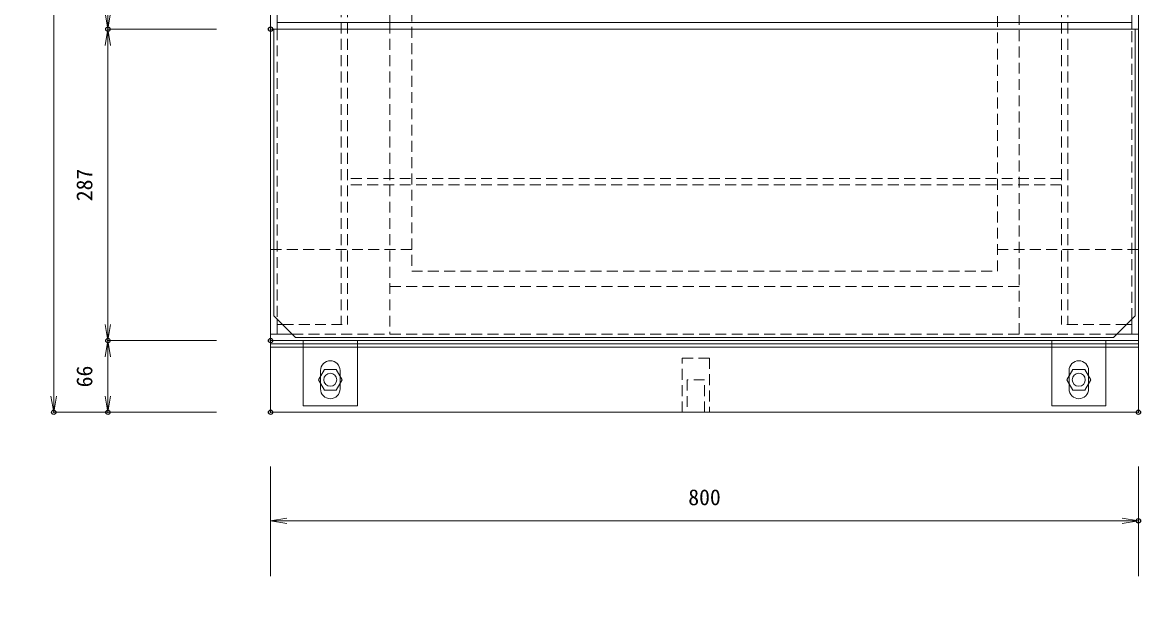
# Model space of a CAD drawing. Units: millimetres, scale not verified. Extents: x -4245 to -355, y 614 to 3454.
# Drawn here: x -2786 to -1755, y 2129 to 2660 of the extents above; entities that cross this region are included whole.
import ezdxf
from ezdxf.enums import TextEntityAlignment as Align

# ---------------------------------------------------------------- set-up
doc = ezdxf.new("R2010")
doc.units = ezdxf.units.MM
doc.header["$LTSCALE"] = 20
doc.header["$PDMODE"] = 32
doc.header["$PDSIZE"] = 4
doc.linetypes.add('USER1', pattern=[0.75, 0.5, -0.25])
for name, color, linetype, lineweight in [('0-3_KIJUN', 7, 'Continuous', 18), ('0-5_SUNPO', 3, 'Continuous', 18), ('0-6_UKEWAKU', 4, 'Continuous', 18), ('0-7_GRE', 5, 'Continuous', 18), ('0-9__0-0_0', 7, 'Continuous', 18)]:
    doc.layers.add(name, color=color, linetype=linetype, lineweight=lineweight)
doc.layers.add('0-A__0-2_DEFPOINTS', color=7, linetype='Continuous')
doc.styles.add('ＭＳ ゴシック', font='')
doc.styles.get('ＭＳ ゴシック').set_extended_font_data('MS Gothic')

# ---------------------------------------------------------------- blocks, each defined once
blk = doc.blocks.new('M16_insert_dan')
at = {"layer": '0-3_KIJUN', "color": 3, "linetype": 'USER1'}
for points in [[(0, -12.5), (-50, -12.5), (-50, 12.5), (0, 12.5)], [(0, 8), (-30, 8), (-30, -8), (0, -8)]]:
    blk.add_lwpolyline(points, close=True, dxfattribs=at)
blk = doc.blocks.new('_OPEN')
at = {"layer": '0-9__0-0_0'}
blk.add_line((0, 0), (-1, 0), dxfattribs=at)
blk.add_lwpolyline([(-1, 0.167), (0, 0), (-1, -0.167)], dxfattribs=at)
blk = doc.blocks.new('_D59')
at = {"layer": '0-5_SUNPO'}
for p, q in [((1687.95, 1813.88), (1687.95, 1864.88)), ((1702.95, 1864.88), (2472.95, 1864.88)), ((2487.95, 1813.88), (2487.95, 1864.88))]:
    blk.add_line(p, q, dxfattribs=at)
at = {"layer": '0-A__0-2_DEFPOINTS'}
for p in [(2487.95, 1864.88), (1687.95, 1763.88), (2487.95, 1763.88)]:
    blk.add_point(p, dxfattribs=at)
at = {"layer": '0-5_SUNPO', "xscale": 15, "yscale": 15, "rotation": 180}
blk.add_blockref('_OPEN', (1687.95, 1864.88), dxfattribs=at)
at = {"layer": '0-5_SUNPO', "xscale": 15, "yscale": 15}
blk.add_blockref('_OPEN', (2487.95, 1864.88), dxfattribs=at)
at = {"layer": '0-5_SUNPO', "color": 7, "style": 'ＭＳ ゴシック'}
blk.add_text('800', height=14.66, dxfattribs=at).set_placement((2072.95, 1874.88), align=Align.BOTTOM_LEFT)
blk = doc.blocks.new('_D60')
at = {"layer": '0-5_SUNPO'}
for p, q in [((1687.95, 1914.88), (1687.95, 1864.88)), ((2487.95, 1914.88), (2487.95, 1864.88)), ((1702.95, 1864.88), (2472.95, 1864.88))]:
    blk.add_line(p, q, dxfattribs=at)
at = {"layer": '0-A__0-2_DEFPOINTS'}
for p in [(1687.95, 1964.88), (2487.95, 1964.88), (2487.95, 1864.88)]:
    blk.add_point(p, dxfattribs=at)
at = {"layer": '0-5_SUNPO', "xscale": 15, "yscale": 15, "rotation": 180}
blk.add_blockref('_OPEN', (1687.95, 1864.88), dxfattribs=at)
at = {"layer": '0-5_SUNPO', "xscale": 15, "yscale": 15}
blk.add_blockref('_OPEN', (2487.95, 1864.88), dxfattribs=at)
at = {"layer": '0-5_SUNPO', "color": 7, "style": 'ＭＳ ゴシック'}
blk.add_text('800', height=14.66, dxfattribs=at).set_placement((2072.95, 1874.88), align=Align.BOTTOM_LEFT)
blk = doc.blocks.new('_D71')
at = {"layer": '0-5_SUNPO'}
for p, q in [((1637.95, 2030.88), (1537.95, 2030.88)), ((1537.95, 2015.88), (1537.95, 1979.88)), ((1637.95, 1964.88), (1537.95, 1964.88))]:
    blk.add_line(p, q, dxfattribs=at)
at = {"layer": '0-A__0-2_DEFPOINTS'}
for p in [(1687.95, 2030.88), (1537.95, 1964.88), (1687.95, 1964.88)]:
    blk.add_point(p, dxfattribs=at)
at = {"layer": '0-5_SUNPO', "xscale": 15, "yscale": 15}
for p, rotation in [((1537.95, 2030.88), 90), ((1537.95, 1964.88), 270)]:
    blk.add_blockref('_OPEN', p, dxfattribs=dict(at, rotation=rotation))
at = {"layer": '0-5_SUNPO', "color": 7, "style": 'ＭＳ ゴシック'}
blk.add_text('66', height=14.66, rotation=90, dxfattribs=at).set_placement((1527.95, 1987.88), align=Align.BOTTOM_LEFT)
blk = doc.blocks.new('_D72')
at = {"layer": '0-5_SUNPO'}
for p, q in [((1637.95, 2764.88), (1487.95, 2764.88)), ((1487.95, 2749.88), (1487.95, 1979.88)), ((1637.95, 1964.88), (1487.95, 1964.88))]:
    blk.add_line(p, q, dxfattribs=at)
at = {"layer": '0-A__0-2_DEFPOINTS'}
for p in [(1687.95, 2764.88), (1487.95, 1964.88), (1687.95, 1964.88)]:
    blk.add_point(p, dxfattribs=at)
at = {"layer": '0-5_SUNPO', "xscale": 15, "yscale": 15}
for p, rotation in [((1487.95, 2764.88), 90), ((1487.95, 1964.88), 270)]:
    blk.add_blockref('_OPEN', p, dxfattribs=dict(at, rotation=rotation))
at = {"layer": '0-5_SUNPO', "color": 7, "style": 'ＭＳ ゴシック'}
blk.add_text('800', height=14.66, rotation=90, dxfattribs=at).set_placement((1477.95, 2349.88), align=Align.BOTTOM_LEFT)
blk = doc.blocks.new('_D73')
at = {"layer": '0-5_SUNPO'}
for p, q in [((1637.95, 2698.88), (1537.95, 2698.88)), ((1537.95, 2683.88), (1537.95, 2332.88)), ((1637.95, 2317.88), (1537.95, 2317.88))]:
    blk.add_line(p, q, dxfattribs=at)
at = {"layer": '0-A__0-2_DEFPOINTS'}
for p in [(1687.95, 2698.88), (1537.95, 2317.88), (1687.95, 2317.88)]:
    blk.add_point(p, dxfattribs=at)
at = {"layer": '0-5_SUNPO', "xscale": 15, "yscale": 15}
for p, rotation in [((1537.95, 2698.88), 90), ((1537.95, 2317.88), 270)]:
    blk.add_blockref('_OPEN', p, dxfattribs=dict(at, rotation=rotation))
at = {"layer": '0-5_SUNPO', "color": 7, "style": 'ＭＳ ゴシック'}
blk.add_text('381', height=14.66, rotation=90, dxfattribs=at).set_placement((1527.95, 2493.38), align=Align.BOTTOM_LEFT)
blk = doc.blocks.new('_D74')
at = {"layer": '0-5_SUNPO'}
for p, q in [((1637.95, 2317.88), (1537.95, 2317.88)), ((1537.95, 2302.88), (1537.95, 2045.88)), ((1637.95, 2030.88), (1537.95, 2030.88))]:
    blk.add_line(p, q, dxfattribs=at)
at = {"layer": '0-A__0-2_DEFPOINTS'}
for p in [(1687.95, 2317.88), (1537.95, 2030.88), (1687.95, 2030.88)]:
    blk.add_point(p, dxfattribs=at)
at = {"layer": '0-5_SUNPO', "xscale": 15, "yscale": 15}
for p, rotation in [((1537.95, 2317.88), 90), ((1537.95, 2030.88), 270)]:
    blk.add_blockref('_OPEN', p, dxfattribs=dict(at, rotation=rotation))
at = {"layer": '0-5_SUNPO', "color": 7, "style": 'ＭＳ ゴシック'}
blk.add_text('287', height=14.66, rotation=90, dxfattribs=at).set_placement((1527.95, 2159.38), align=Align.BOTTOM_LEFT)
blk = doc.blocks.new('A$C20407A36')
at = {"layer": '0-6_UKEWAKU'}
for p, q in [((30, 668), (30, 728)), ((770, 728), (720, 728)), ((720, 668), (720, 728)), ((770, 668), (770, 728)), ((46, 695.5), (46, 712.5)), ((64, 695.5), (64, 712.5)), ((736, 695.5), (736, 712.5)), ((754, 695.5), (754, 712.5)), ((800, 662), (0, 662)), ((6, 662), (6, 287)), ((794, 287), (794, 662)), ((6, 293), (794, 293)), ((0, 287), (800, 287)), ((3, 287), (3, 23)), ((3, 287), (797, 287)), ((797, 287), (797, 23)), ((3, 23), (23, 3)), ((777, 3), (797, 23)), ((6, 20), (6, 6)), ((6, 15), (11, 15)), ((794, 15), (789, 15)), ((794, 6), (794, 20)), ((0, 6), (20, 6)), ((23, 3), (777, 3)), ((30, 0), (30, -60)), ((80, 0), (80, -60)), ((720, 0), (720, -60)), ((780, 6), (800, 6)), ((46, -27.5), (46, -44.5)), ((64, -27.5), (64, -44.5)), ((736, -27.5), (736, -44.5)), ((754, -27.5), (754, -44.5)), ((80, -60), (30, -60))]:
    blk.add_line(p, q, dxfattribs=at)
at = {"layer": '0-6_UKEWAKU', "linetype": 'USER1'}
for p, q in [((110, 662), (110, 293)), ((690, 293), (690, 662)), ((71, 653), (6, 653)), ((65, 653), (65, 15)), ((71, 653), (71, 293)), ((729, 653), (729, 293)), ((729, 653), (794, 653)), ((735, 653), (735, 15)), ((690, 618), (110, 618)), ((71, 293), (71, 15)), ((110, 293), (110, 6)), ((690, 6), (690, 293)), ((729, 293), (729, 15)), ((6, 287), (6, 20)), ((794, 20), (794, 287)), ((729, 149.5), (71, 149.5)), ((729, 143.5), (71, 143.5)), ((110, 50), (690, 50)), ((11, 15), (71, 15)), ((789, 15), (729, 15)), ((20, 6), (780, 6))]:
    blk.add_line(p, q, dxfattribs=at)
at = {"layer": '0-6_UKEWAKU'}
for points in [[(80, 668), (80, 728), (30, 728)], [(770, 0), (770, -60), (720, -60)]]:
    blk.add_lwpolyline(points, dxfattribs=at)
blk.add_lwpolyline([(0, 668), (0, 0), (800, 0), (800, 668)], close=True, dxfattribs=at)
for centre, start, end in [((55, 712.5), 0, 180), ((745, 712.5), 0, 180), ((55, 695.5), 180, 0), ((745, 695.5), 180, 0), ((55, -27.5), 0, 180), ((745, -27.5), 0, 180), ((55, -44.5), 180, 0), ((745, -44.5), 180, 0)]:
    blk.add_arc(centre, 9, start, end, dxfattribs=at)

msp = doc.modelspace()

# ---------------------------------------------------------------- linework, layer by layer
at = {"layer": '0-3_KIJUN', "linetype": 'USER1'}
for p, q in [((-2427.27, 2451.19), (-2557.27, 2451.19)), ((-1887.27, 2451.19), (-1757.27, 2451.19))]:
    msp.add_line(p, q, dxfattribs=at)
at = {"layer": '0-3_KIJUN'}
for points in [[(-2557.27, 2301.19), (-1757.27, 2301.19), (-1757.27, 3101.19), (-2557.27, 3101.19)], [(-1757.27, 2361.19), (-2557.27, 2361.19), (-2557.27, 2364.19), (-1757.27, 2364.19)]]:
    msp.add_lwpolyline(points, close=True, dxfattribs=at)
at = {"layer": '0-3_KIJUN', "linetype": 'USER1'}
msp.add_lwpolyline([(-1887.27, 2971.19), (-2427.27, 2971.19), (-2427.27, 2431.19), (-1887.27, 2431.19)], close=True, dxfattribs=at)
at = {"layer": '0-3_KIJUN'}
for centre in [(-2502.27, 2331.19), (-1812.27, 2331.19)]:
    msp.add_circle(centre, 6, dxfattribs=at)
at = {"layer": '0-7_GRE'}
for points in [[(-2507.74, 2340.67), (-2513.22, 2331.19), (-2507.74, 2321.71), (-2496.79, 2321.71), (-2491.32, 2331.19), (-2496.79, 2340.67)], [(-2507.74, 2340.67), (-2513.22, 2331.19), (-2507.74, 2321.71), (-2496.79, 2321.71), (-2491.32, 2331.19), (-2496.79, 2340.67)], [(-1817.74, 2340.67), (-1823.22, 2331.19), (-1817.74, 2321.71), (-1806.79, 2321.71), (-1801.32, 2331.19), (-1806.79, 2340.67)], [(-1817.74, 2340.67), (-1823.22, 2331.19), (-1817.74, 2321.71), (-1806.79, 2321.71), (-1801.32, 2331.19), (-1806.79, 2340.67)]]:
    msp.add_lwpolyline(points, close=True, dxfattribs=at)

# ---------------------------------------------------------------- block references
at = {"layer": '0-3_KIJUN', "rotation": 270}
msp.add_blockref('M16_insert_dan', (-2165.27, 2301.19), dxfattribs=at)
at = {"layer": '0-5_SUNPO'}
for name in ['_D72', '_D73', '_D74', '_D71', '_D60', '_D59']:
    msp.add_blockref(name, (-4245.22, 336.31), dxfattribs=at)
at = {"layer": '0-6_UKEWAKU'}
msp.add_blockref('A$C20407A36', (-2557.27, 2367.19), dxfattribs=at)

doc.saveas('drawing.dxf')
